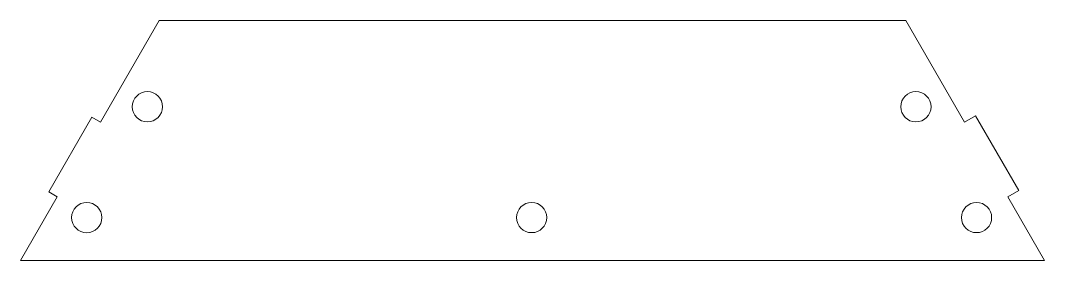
# Model space of a CAD drawing. Header units: inches. Extents: x -2.53 to 2.53, y -0.53 to 0.66.
import ezdxf

# ---------------------------------------------------------------- set-up
doc = ezdxf.new("R2010")
doc.units = ezdxf.units.IN
doc.header["$MEASUREMENT"] = 0

msp = doc.modelspace()

# ---------------------------------------------------------------- linework, layer by layer
at = {"color": 7, "linetype": 'Continuous', "lineweight": 15}
for p, q in [((-2.1365, 0.1536), (-1.8463, 0.6562)), ((-1.8463, 0.6562), (1.8463, 0.6562)), ((2.1365, 0.1536), (1.8463, 0.6562)), ((-2.1789, 0.1781), (-2.3923, -0.1916)), ((-2.1789, 0.1781), (-2.1365, 0.1536)), ((2.1906, 0.1848), (2.1365, 0.1536)), ((2.4041, -0.1848), (2.1906, 0.1848)), ((-2.3499, -0.2161), (-2.3923, -0.1916)), ((2.3499, -0.2161), (2.4041, -0.1848)), ((-2.5319, -0.5312), (-2.3499, -0.2161)), ((2.5319, -0.5312), (2.3499, -0.2161)), ((-2.5319, -0.5312), (2.5319, -0.5312))]:
    msp.add_line(p, q, dxfattribs=at)
for centre, radius in [((-1.9042, 0.2295), 0.0748), ((1.8958, 0.2295), 0.0748), ((-2.2042, -0.3187), 0.0748), ((-0.0042, -0.3187), 0.0747), ((2.1958, -0.3187), 0.0747)]:
    msp.add_circle(centre, radius, dxfattribs=at)

doc.saveas('drawing.dxf')
